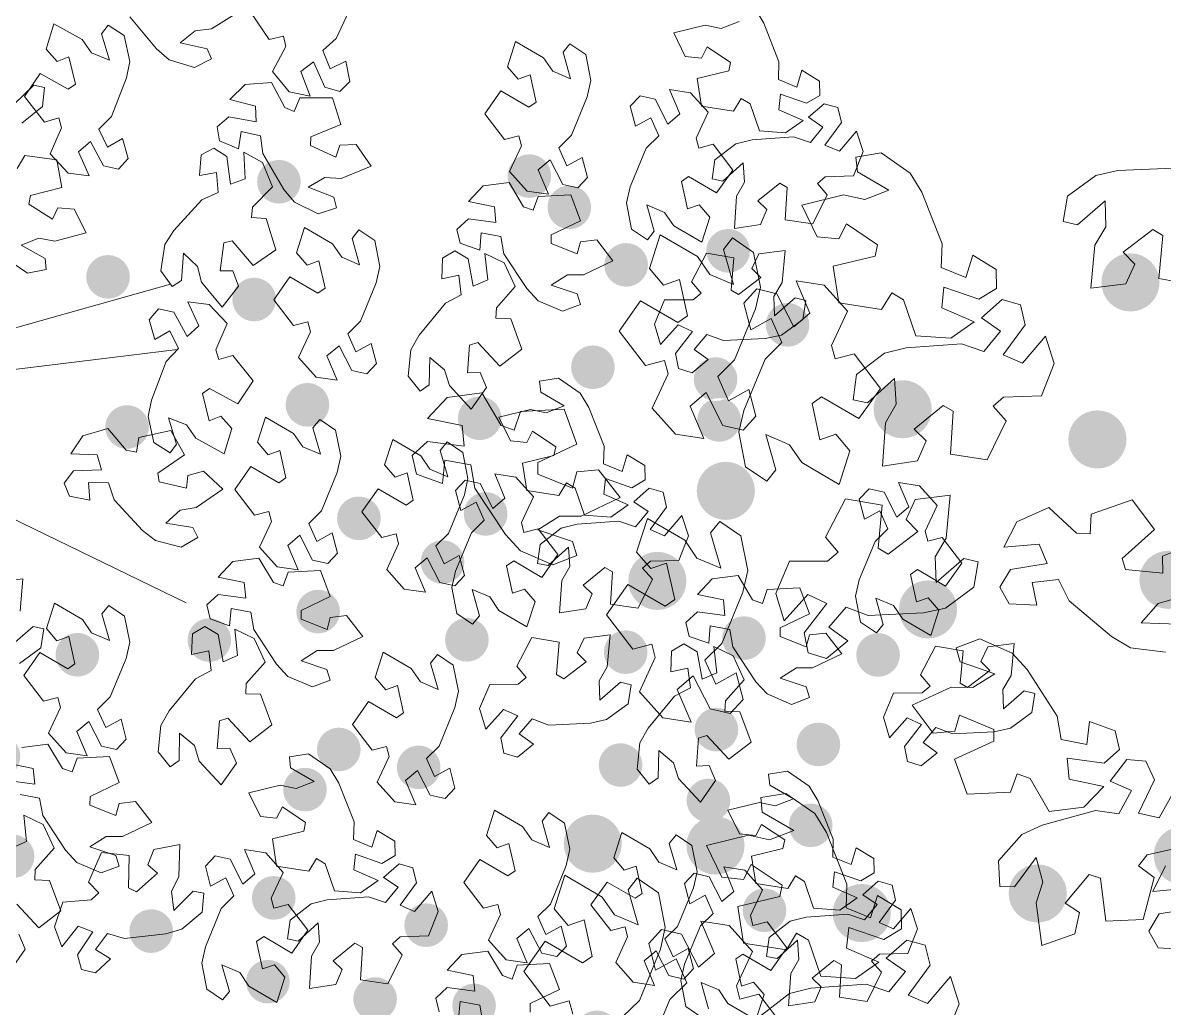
# Model space of a CAD drawing. Header units: millimetres. Extents: x 935 to 13922, y 3203 to 7816.
# Drawn here: x 4587.6 to 4680, y 7157.6 to 7237.3 of the extents above; entities that cross this region are included whole.
import ezdxf

# ---------------------------------------------------------------- set-up
doc = ezdxf.new("R2010")
doc.units = ezdxf.units.MM
doc.layers.add('ALBERI frutti - Fruit', color=7, linetype='Continuous', lineweight=5, true_color=0xfd8930)
doc.layers.add('Albero_tronco', color=7, linetype='Continuous', lineweight=5, true_color=0x846648)
doc.layers.add('ALBERO - TREE', color=96, linetype='Continuous', lineweight=5)

msp = doc.modelspace()

# ---------------------------------------------------------------- hatches: boundary and pattern name
at = {"layer": 'ALBERI frutti - Fruit', "lineweight": 30}
h = msp.add_hatch(color=256, dxfattribs=at)
h.dxf.hatch_style = 1
edge = h.paths.add_edge_path()
edge.add_arc((4583.159, 7190.261), 1.767, 0, 360)
edge = h.paths.add_edge_path()
edge.add_arc((4575.708, 7190.375), 1.767, 0, 360)
edge = h.paths.add_edge_path()
edge.add_arc((4585.655, 7177.942), 1.767, 0, 360)
edge = h.paths.add_edge_path()
edge.add_arc((4586.795, 7169.844), 1.767, 0, 360)
edge = h.paths.add_edge_path()
edge.add_arc((4610.458, 7175.246), 1.767, 0, 360)
edge = h.paths.add_edge_path()
edge.add_arc((4613.197, 7178.494), 1.767, 0, 360)
edge = h.paths.add_edge_path()
edge.add_arc((4598.016, 7163.794), 1.767, 0, 360)
edge = h.paths.add_edge_path()
edge.add_arc((4603.14, 7152.949), 1.767, 0, 360)
edge = h.paths.add_edge_path()
edge.add_arc((4607.458, 7159.7), 1.767, 0, 360)
edge = h.paths.add_edge_path()
edge.add_arc((4607.93, 7166.483), 1.767, 0, 360)
edge = h.paths.add_edge_path()
edge.add_arc((4643.108, 7174.371), 1.767, 0, 360)
edge = h.paths.add_edge_path()
edge.add_arc((4647.647, 7165.478), 1.767, 0, 360)
edge = h.paths.add_edge_path()
edge.add_arc((4651.384, 7172.356), 1.767, 0, 360)
edge = h.paths.add_edge_path()
edge.add_arc((4652.007, 7178.903), 1.767, 0, 360)
edge = h.paths.add_edge_path()
edge.add_arc((4643.756, 7180.103), 1.767, 0, 360)
edge = h.paths.add_edge_path()
edge.add_arc((4656.838, 7186.149), 1.767, 0, 360)
edge = h.paths.add_edge_path()
edge.add_arc((4645.988, 7187.513), 1.767, 0, 360)
edge = h.paths.add_edge_path()
edge.add_arc((4636.412, 7186.371), 1.767, 0, 360)
edge = h.paths.add_edge_path()
edge.add_arc((4621.59, 7193.669), 1.767, 0, 360)
edge = h.paths.add_edge_path()
edge.add_arc((4625.079, 7197.563), 1.767, 0, 360)
edge = h.paths.add_edge_path()
edge.add_arc((4643.977, 7205.17), 1.767, 0, 360)
edge = h.paths.add_edge_path()
edge.add_arc((4649.515, 7212.868), 1.767, 0, 360)
edge = h.paths.add_edge_path()
edge.add_arc((4643.687, 7208.474), 1.767, 0, 360)
edge = h.paths.add_edge_path()
edge.add_arc((4633.761, 7209.434), 1.767, 0, 360)
edge = h.paths.add_edge_path()
edge.add_arc((4628.615, 7224.909), 1.767, 0, 360)
edge = h.paths.add_edge_path()
edge.add_arc((4631.852, 7222.376), 1.767, 0, 360)
edge = h.paths.add_edge_path()
edge.add_arc((4636.45, 7217.721), 1.767, 0, 360)
edge = h.paths.add_edge_path()
edge.add_arc((4644.704, 7218.859), 1.767, 0, 360)
edge = h.paths.add_edge_path()
edge.add_arc((4606.344, 7214.916), 1.767, 0, 360)
edge = h.paths.add_edge_path()
edge.add_arc((4610.656, 7206.395), 1.767, 0, 360)
edge = h.paths.add_edge_path()
edge.add_arc((4614.822, 7197.204), 1.767, 0, 360)
edge = h.paths.add_edge_path()
edge.add_arc((4624.601, 7205.304), 1.767, 0, 360)
edge = h.paths.add_edge_path()
edge.add_arc((4602.72, 7187.351), 1.767, 0, 360)
edge = h.paths.add_edge_path()
edge.add_arc((4611.525, 7189.656), 1.767, 0, 360)
edge = h.paths.add_edge_path()
edge.add_arc((4619.659, 7177.047), 1.767, 0, 360)
edge = h.paths.add_edge_path()
edge.add_arc((4620.268, 7164.274), 1.767, 0, 360)
edge = h.paths.add_edge_path()
edge.add_arc((4624.143, 7157.779), 1.767, 0, 360)
edge = h.paths.add_edge_path()
edge.add_arc((4634.086, 7155.601), 1.767, 0, 360)
edge = h.paths.add_edge_path()
edge.add_arc((4624.716, 7148.303), 1.767, 0, 360)
edge = h.paths.add_edge_path()
edge.add_arc((4616.134, 7158.299), 1.767, 0, 360)
edge = h.paths.add_edge_path()
edge.add_arc((4614.811, 7150.649), 1.767, 0, 360)
edge = h.paths.add_edge_path()
edge.add_arc((4592.04, 7186.162), 1.767, 0, 360)
edge = h.paths.add_edge_path()
edge.add_arc((4623.563, 7187.372), 1.767, 0, 360)
edge = h.paths.add_edge_path()
edge.add_arc((4636, 7177.236), 1.767, 0, 360)
edge = h.paths.add_edge_path()
edge.add_arc((4583.786, 7211.794), 1.767, 0, 360)
edge = h.paths.add_edge_path()
edge.add_arc((4579.631, 7206.328), 1.767, 0, 360)
edge = h.paths.add_edge_path()
edge.add_arc((4596.061, 7204.595), 1.767, 0, 360)
edge = h.paths.add_edge_path()
edge.add_arc((4594.522, 7216.751), 1.767, 0, 360)
edge = h.paths.add_edge_path()
edge.add_arc((4608.35, 7224.451), 1.767, 0, 360)
edge = h.paths.add_edge_path()
edge.add_arc((4581.23, 7166.457), 1.767, 0, 360)
h = msp.add_hatch(color=256, dxfattribs=at)
h.dxf.hatch_style = 1
edge = h.paths.add_edge_path()
edge.add_arc((4643.68, 7170.721), 2.355, 0, 360)
edge = h.paths.add_edge_path()
edge.add_arc((4633.747, 7170.872), 2.355, 0, 360)
edge = h.paths.add_edge_path()
edge.add_arc((4647.007, 7154.298), 2.355, 0, 360)
edge = h.paths.add_edge_path()
edge.add_arc((4648.527, 7143.502), 2.355, 0, 360)
edge = h.paths.add_edge_path()
edge.add_arc((4680.073, 7150.704), 2.355, 0, 360)
edge = h.paths.add_edge_path()
edge.add_arc((4683.724, 7155.034), 2.355, 0, 360)
edge = h.paths.add_edge_path()
edge.add_arc((4663.486, 7135.437), 2.355, 0, 360)
edge = h.paths.add_edge_path()
edge.add_arc((4670.318, 7120.98), 2.355, 0, 360)
edge = h.paths.add_edge_path()
edge.add_arc((4676.073, 7129.979), 2.355, 0, 360)
edge = h.paths.add_edge_path()
edge.add_arc((4676.703, 7139.022), 2.355, 0, 360)
edge = h.paths.add_edge_path()
edge.add_arc((4723.599, 7149.538), 2.355, 0, 360)
edge = h.paths.add_edge_path()
edge.add_arc((4729.65, 7137.682), 2.355, 0, 360)
edge = h.paths.add_edge_path()
edge.add_arc((4734.632, 7146.851), 2.355, 0, 360)
edge = h.paths.add_edge_path()
edge.add_arc((4735.463, 7155.579), 2.355, 0, 360)
edge = h.paths.add_edge_path()
edge.add_arc((4724.463, 7157.179), 2.355, 0, 360)
edge = h.paths.add_edge_path()
edge.add_arc((4741.903, 7165.239), 2.355, 0, 360)
edge = h.paths.add_edge_path()
edge.add_arc((4727.438, 7167.058), 2.355, 0, 360)
edge = h.paths.add_edge_path()
edge.add_arc((4714.672, 7165.535), 2.355, 0, 360)
edge = h.paths.add_edge_path()
edge.add_arc((4694.913, 7175.264), 2.355, 0, 360)
edge = h.paths.add_edge_path()
edge.add_arc((4699.564, 7180.455), 2.355, 0, 360)
edge = h.paths.add_edge_path()
edge.add_arc((4724.757, 7190.596), 2.355, 0, 360)
edge = h.paths.add_edge_path()
edge.add_arc((4732.141, 7200.859), 2.355, 0, 360)
edge = h.paths.add_edge_path()
edge.add_arc((4724.371, 7195.001), 2.355, 0, 360)
edge = h.paths.add_edge_path()
edge.add_arc((4711.139, 7196.28), 2.355, 0, 360)
edge = h.paths.add_edge_path()
edge.add_arc((4704.279, 7216.91), 2.355, 0, 360)
edge = h.paths.add_edge_path()
edge.add_arc((4708.594, 7213.533), 2.355, 0, 360)
edge = h.paths.add_edge_path()
edge.add_arc((4714.723, 7207.328), 2.355, 0, 360)
edge = h.paths.add_edge_path()
edge.add_arc((4725.726, 7208.845), 2.355, 0, 360)
edge = h.paths.add_edge_path()
edge.add_arc((4674.589, 7203.589), 2.355, 0, 360)
edge = h.paths.add_edge_path()
edge.add_arc((4680.337, 7192.229), 2.355, 0, 360)
edge = h.paths.add_edge_path()
edge.add_arc((4685.89, 7179.977), 2.355, 0, 360)
edge = h.paths.add_edge_path()
edge.add_arc((4698.927, 7190.775), 2.355, 0, 360)
edge = h.paths.add_edge_path()
edge.add_arc((4669.757, 7166.841), 2.355, 0, 360)
edge = h.paths.add_edge_path()
edge.add_arc((4681.495, 7169.915), 2.355, 0, 360)
edge = h.paths.add_edge_path()
edge.add_arc((4692.339, 7153.105), 2.355, 0, 360)
edge = h.paths.add_edge_path()
edge.add_arc((4693.151, 7136.078), 2.355, 0, 360)
edge = h.paths.add_edge_path()
edge.add_arc((4698.317, 7127.419), 2.355, 0, 360)
edge = h.paths.add_edge_path()
edge.add_arc((4711.571, 7124.515), 2.355, 0, 360)
edge = h.paths.add_edge_path()
edge.add_arc((4699.081, 7114.786), 2.355, 0, 360)
edge = h.paths.add_edge_path()
edge.add_arc((4687.639, 7128.112), 2.355, 0, 360)
edge = h.paths.add_edge_path()
edge.add_arc((4685.876, 7117.914), 2.355, 0, 360)
edge = h.paths.add_edge_path()
edge.add_arc((4655.52, 7165.256), 2.355, 0, 360)
edge = h.paths.add_edge_path()
edge.add_arc((4697.543, 7166.869), 2.355, 0, 360)
edge = h.paths.add_edge_path()
edge.add_arc((4714.123, 7153.358), 2.355, 0, 360)
edge = h.paths.add_edge_path()
edge.add_arc((4644.516, 7199.427), 2.355, 0, 360)
edge = h.paths.add_edge_path()
edge.add_arc((4638.977, 7192.14), 2.355, 0, 360)
edge = h.paths.add_edge_path()
edge.add_arc((4660.88, 7189.829), 2.355, 0, 360)
edge = h.paths.add_edge_path()
edge.add_arc((4658.828, 7206.034), 2.355, 0, 360)
edge = h.paths.add_edge_path()
edge.add_arc((4677.262, 7216.3), 2.355, 0, 360)
edge = h.paths.add_edge_path()
edge.add_arc((4641.109, 7138.987), 2.355, 0, 360)

# ---------------------------------------------------------------- linework, layer by layer
at = {"layer": 'ALBERO - TREE', "lineweight": 9}
for points in [[(4614.409, 7239.084), (4612.978, 7236.04), (4611.904, 7235.083), (4612.486, 7233.588), (4613.756, 7234.214), (4614.1, 7232.574), (4613.275, 7231.761), (4612.074, 7232.105), (4612.074, 7232.105), (4611.148, 7234.156), (4610.135, 7233.384), (4610.872, 7231.368), (4609.173, 7231.715), (4607.834, 7233.362), (4608.899, 7235.402), (4608.727, 7236.22), (4607.558, 7235.968), (4607.558, 7235.968), (4606.065, 7238.14)], [(4605.116, 7238.195), (4602.886, 7236.818), (4601.578, 7236.675), (4600.365, 7235.69), (4602.533, 7235.221), (4602.886, 7234.408), (4601.511, 7233.691), (4599.456, 7234.315), (4598.434, 7235.195), (4596.29, 7237.788)], [(4646.882, 7238.442), (4647.58, 7237.287), (4648.814, 7234.157), (4648.773, 7232.719), (4650.26, 7232.117), (4650.676, 7233.471), (4652.105, 7232.596), (4652.131, 7231.438), (4651.057, 7230.8), (4651.057, 7230.8), (4648.929, 7231.534), (4648.796, 7230.266), (4650.768, 7229.42), (4649.35, 7228.422), (4647.233, 7228.578), (4646.48, 7230.751), (4645.766, 7231.188), (4645.148, 7230.165), (4645.148, 7230.165), (4642.544, 7230.568), (4642.205, 7232.796), (4644.753, 7233.416), (4644.897, 7234.106), (4643.011, 7235.363), (4642.552, 7234.452), (4641.236, 7234.585), (4640.297, 7236.51), (4642.844, 7237.126), (4644.132, 7236.857), (4645.591, 7237.417)], [(4586.914, 7230.726), (4588.521, 7232.254), (4589.392, 7232.088), (4589.21, 7230.548), (4587.539, 7229.201)], [(4587.179, 7225.529), (4587.776, 7226.566), (4587.776, 7226.566), (4590.389, 7226.216), (4590.773, 7223.996), (4588.239, 7223.323), (4588.109, 7222.63), (4590.021, 7221.412), (4590.461, 7222.333), (4591.78, 7222.227), (4592.758, 7220.323), (4590.224, 7219.653), (4588.931, 7219.896), (4587.484, 7219.306), (4589.422, 7218.228), (4589.524, 7217.347), (4587.999, 7217.061), (4586.215, 7218.255)], [(4682.519, 7216.085), (4679.563, 7216.625), (4679.886, 7220.105), (4679.078, 7220.586), (4676.676, 7218.753), (4677.626, 7217.779), (4676.887, 7216.178), (4674.054, 7215.829), (4674.381, 7219.307), (4675.279, 7220.813), (4675.205, 7222.895), (4672.965, 7220.965), (4671.816, 7221.243), (4672.159, 7223.283), (4674.473, 7224.967), (4676.23, 7225.348), (4680.711, 7225.546)], [(4680.109, 7186.377), (4677.267, 7186.716), (4675.72, 7187.632), (4672.299, 7190.534), (4671.442, 7192.249), (4669.316, 7192.02), (4669.679, 7190.168), (4667.449, 7190.295), (4666.689, 7191.64), (4667.55, 7193.066), (4667.55, 7193.066), (4670.513, 7193.544), (4669.871, 7195.117), (4667.021, 7194.869), (4668.058, 7196.935), (4670.643, 7198.085), (4672.897, 7196.005), (4674.011, 7195.941), (4674.093, 7197.533), (4674.093, 7197.533), (4677.407, 7198.699), (4679.208, 7196.294), (4676.604, 7193.962), (4676.869, 7193.06), (4679.877, 7192.77), (4679.843, 7194.13), (4681.474, 7194.802)], [(4585.514, 7192.037), (4587.638, 7192.306), (4587.402, 7189.696)], [(4681.184, 7190.804), (4679.5, 7190.31), (4678.139, 7188.733), (4681.093, 7188.625)], [(4586.793, 7187.002), (4588.468, 7188.455), (4589.331, 7188.25), (4589.08, 7186.719), (4587.348, 7185.45)], [(4587.543, 7178.653), (4589.648, 7178.931), (4590.828, 7176.957), (4591.615, 7176.675), (4592.012, 7177.803), (4592.012, 7177.803), (4594.644, 7177.938), (4595.429, 7175.825), (4593.062, 7174.7), (4593.061, 7173.995), (4595.163, 7173.148), (4595.427, 7174.134), (4596.743, 7174.272), (4598.054, 7172.579), (4595.686, 7171.456), (4594.37, 7171.458), (4593.056, 7170.613), (4595.159, 7169.908), (4595.42, 7169.06), (4593.974, 7168.5), (4592.001, 7169.346), (4591.082, 7170.334), (4589.237, 7173.147), (4588.984, 7174.563), (4587.406, 7174.85)], [(4586.357, 7175.977), (4588.59, 7175.692), (4588.462, 7176.96), (4586.359, 7177.387)], [(4681.596, 7170.655), (4678.606, 7169.972), (4677.923, 7169.09), (4679.19, 7168.122), (4679.19, 7168.122), (4678.277, 7164.729), (4675.275, 7164.605), (4674.824, 7168.071), (4673.931, 7168.362), (4671.99, 7166.046), (4673.132, 7165.305), (4672.763, 7163.58), (4670.077, 7162.616), (4669.63, 7166.08), (4670.174, 7167.748), (4669.644, 7169.762), (4667.884, 7167.387), (4666.702, 7167.405), (4666.587, 7169.47), (4668.474, 7171.622), (4670.104, 7172.38), (4674.432, 7173.56), (4676.331, 7173.297), (4677.345, 7175.179), (4675.612, 7175.927), (4676.979, 7177.695), (4678.517, 7177.561), (4679.206, 7176.045), (4679.206, 7176.045), (4677.925, 7173.331), (4679.585, 7172.971), (4680.993, 7175.461)], [(4586.749, 7170.54), (4587.921, 7171.04), (4587.7, 7173.175), (4589.262, 7172.422), (4590.156, 7170.496), (4588.623, 7168.781), (4588.589, 7167.945), (4589.784, 7167.902), (4589.784, 7167.902), (4590.698, 7165.431), (4588.916, 7164.051), (4587.135, 7165.976)], [(4642.562, 7156.813), (4641.284, 7157.694), (4640.874, 7159.801), (4641.173, 7161.116), (4642.46, 7164.225), (4643.489, 7165.231), (4642.838, 7166.697), (4641.598, 7166.012), (4641.177, 7167.634), (4641.963, 7168.485), (4643.179, 7168.198), (4643.179, 7168.198), (4644.2, 7166.192), (4645.176, 7167.011), (4644.345, 7168.99), (4646.059, 7168.723), (4647.473, 7167.14), (4646.505, 7165.053), (4646.715, 7164.243), (4647.871, 7164.55), (4647.871, 7164.55), (4649.464, 7162.451), (4648.159, 7160.613), (4645.896, 7161.937), (4645.313, 7161.541), (4645.796, 7159.326), (4646.76, 7159.663), (4647.614, 7158.652), (4646.952, 7156.616), (4644.692, 7157.942), (4643.953, 7159.031), (4642.514, 7159.641), (4643.115, 7157.507)], [(4681.919, 7167.256), (4679.069, 7167.008), (4680.106, 7169.074)], [(4632.132, 7157.064), (4631.849, 7158.142), (4630.309, 7157.728), (4630.309, 7157.728), (4628.176, 7160.52), (4629.907, 7162.976), (4632.929, 7161.221), (4633.705, 7161.751), (4633.051, 7164.702), (4631.768, 7164.248), (4630.625, 7165.592), (4631.498, 7168.309), (4634.517, 7166.552), (4635.507, 7165.104), (4637.427, 7164.297), (4636.617, 7167.14), (4637.351, 7168.066), (4639.059, 7166.899), (4639.615, 7164.092), (4639.222, 7162.336), (4637.521, 7158.186), (4636.154, 7156.841)], [(4681.727, 7162.307), (4679.497, 7162.435), (4678.737, 7163.78), (4679.598, 7165.205), (4679.598, 7165.205), (4682.561, 7165.683)], [(4638.267, 7154.11), (4639.983, 7158.254), (4641.354, 7159.595), (4640.486, 7161.549), (4638.834, 7160.637), (4638.273, 7162.799), (4639.321, 7163.934), (4640.941, 7163.55), (4640.941, 7163.55), (4642.303, 7160.876), (4643.604, 7161.968), (4642.496, 7164.606), (4644.78, 7164.25), (4646.666, 7162.14), (4645.376, 7159.358), (4645.655, 7158.278), (4647.196, 7158.687), (4647.196, 7158.687), (4649.32, 7155.889)], [(4587.301, 7163.549), (4587.824, 7162.334), (4586.599, 7160.578)], [(4647.397, 7156.999), (4649.662, 7158.748), (4651.409, 7159.178), (4655.882, 7159.503), (4657.696, 7158.879), (4659.053, 7160.532), (4657.496, 7161.599), (4659.177, 7163.071), (4660.661, 7162.643), (4661.045, 7161.023), (4661.045, 7161.023), (4659.266, 7158.606), (4660.826, 7157.933), (4662.686, 7160.107), (4663.393, 7157.905), (4662.353, 7155.274)], [(4621.31, 7157.246), (4621.049, 7158.375), (4621.971, 7159.218), (4621.971, 7159.218), (4624.204, 7158.934), (4624.076, 7160.201), (4621.973, 7160.628), (4623.157, 7161.894), (4625.262, 7162.173), (4626.442, 7160.198), (4627.229, 7159.916), (4627.626, 7161.044), (4627.626, 7161.044), (4630.258, 7161.18), (4631.043, 7159.067), (4628.676, 7157.941), (4628.675, 7157.236)], [(4624.85, 7156.388), (4624.598, 7157.805), (4623.02, 7158.091), (4622.888, 7156.681)]]:
    msp.add_lwpolyline(points, dxfattribs=at)
for points in [[(4595.83, 7236.276), (4596.284, 7234.178), (4596.012, 7232.857), (4594.79, 7229.722), (4593.783, 7228.695), (4594.464, 7227.243), (4595.689, 7227.953), (4596.144, 7226.34), (4595.375, 7225.473), (4594.154, 7225.735), (4594.154, 7225.735), (4593.091, 7227.72), (4592.132, 7226.88), (4593.004, 7224.919), (4591.286, 7225.151), (4589.839, 7226.704), (4590.763, 7228.81), (4590.537, 7229.615), (4589.387, 7229.285), (4589.387, 7229.285), (4587.751, 7231.351), (4589.017, 7233.215), (4591.307, 7231.938), (4591.882, 7232.346), (4591.353, 7234.55), (4590.397, 7234.194), (4589.522, 7235.187), (4590.141, 7237.236), (4592.428, 7235.957), (4593.19, 7234.884), (4594.641, 7234.304), (4593.996, 7236.426), (4594.535, 7237.13)], [(4633.18, 7234.744), (4633.597, 7232.638), (4633.302, 7231.322), (4632.026, 7228.209), (4631.001, 7227.2), (4631.657, 7225.736), (4632.894, 7226.425), (4633.321, 7224.804), (4632.537, 7223.95), (4631.321, 7224.234), (4631.321, 7224.234), (4630.292, 7226.236), (4629.319, 7225.413), (4630.157, 7223.438), (4628.443, 7223.699), (4627.023, 7225.277), (4627.984, 7227.367), (4627.771, 7228.176), (4626.616, 7227.865), (4626.616, 7227.865), (4625.016, 7229.959), (4626.315, 7231.801), (4628.582, 7230.485), (4629.164, 7230.883), (4628.673, 7233.096), (4627.711, 7232.756), (4626.853, 7233.764), (4627.508, 7235.802), (4629.773, 7234.484), (4630.515, 7233.398), (4631.956, 7232.792), (4631.348, 7234.925), (4631.899, 7235.62)], [(4611.534, 7221.848), (4609.606, 7222.793), (4608.737, 7223.825), (4607.036, 7226.728), (4606.855, 7228.155), (4605.293, 7228.52), (4605.09, 7227.119), (4603.543, 7227.762), (4603.339, 7228.903), (4604.302, 7229.698), (4604.302, 7229.698), (4606.518, 7229.302), (4606.454, 7230.575), (4604.374, 7231.107), (4605.621, 7232.312), (4607.737, 7232.484), (4608.817, 7230.453), (4609.589, 7230.131), (4610.042, 7231.238), (4610.042, 7231.238), (4612.677, 7231.241), (4613.355, 7229.092), (4610.934, 7228.087), (4610.898, 7227.383), (4612.955, 7226.431), (4613.268, 7227.403), (4614.589, 7227.474), (4615.814, 7225.717), (4613.392, 7224.715), (4612.078, 7224.783), (4610.723, 7224.005), (4612.788, 7223.195), (4613.007, 7222.336)], [(4636.894, 7220.623), (4636.484, 7222.73), (4636.783, 7224.046), (4638.07, 7227.155), (4639.099, 7228.16), (4638.448, 7229.626), (4637.208, 7228.942), (4636.787, 7230.564), (4637.574, 7231.415), (4638.789, 7231.127), (4638.789, 7231.127), (4639.811, 7229.121), (4640.787, 7229.941), (4639.956, 7231.919), (4641.669, 7231.652), (4643.083, 7230.07), (4642.115, 7227.983), (4642.325, 7227.173), (4643.481, 7227.48), (4643.481, 7227.48), (4645.074, 7225.38), (4643.769, 7223.542), (4641.507, 7224.866), (4640.923, 7224.471), (4641.406, 7222.256), (4642.37, 7222.593), (4643.224, 7221.582), (4642.562, 7219.546), (4640.302, 7220.871), (4639.563, 7221.96), (4638.124, 7222.571), (4638.725, 7220.436), (4638.172, 7219.743)], [(4643.632, 7226.213), (4645.331, 7227.525), (4646.641, 7227.848), (4649.997, 7228.092), (4651.357, 7227.624), (4652.375, 7228.863), (4651.207, 7229.664), (4652.468, 7230.768), (4653.582, 7230.447), (4653.87, 7229.232), (4653.87, 7229.232), (4652.535, 7227.419), (4653.705, 7226.914), (4655.101, 7228.544), (4655.631, 7226.893), (4654.851, 7224.919), (4652.551, 7224.848), (4651.922, 7224.297), (4652.714, 7223.402), (4652.714, 7223.402), (4651.552, 7221.036), (4649.325, 7221.378), (4649.493, 7223.994), (4648.877, 7224.338), (4647.115, 7222.913), (4647.848, 7222.203), (4647.328, 7220.986), (4645.211, 7220.664), (4645.382, 7223.279), (4646.024, 7224.428), (4645.924, 7225.987), (4644.286, 7224.493), (4643.418, 7224.677)], [(4598.801, 7217.238), (4599.128, 7219.36), (4599.854, 7220.497), (4602.117, 7222.987), (4603.425, 7223.585), (4603.308, 7225.185), (4601.911, 7224.96), (4602.063, 7226.629), (4603.091, 7227.164), (4604.137, 7226.482), (4604.137, 7226.482), (4604.42, 7224.249), (4605.616, 7224.69), (4605.503, 7226.833), (4607.025, 7226.002), (4607.821, 7224.034), (4606.204, 7222.398), (4606.127, 7221.565), (4607.319, 7221.462), (4607.319, 7221.462), (4608.108, 7218.948), (4606.258, 7217.66), (4604.577, 7219.671), (4603.894, 7219.496), (4603.6, 7217.248), (4604.62, 7217.239), (4605.082, 7215.999), (4603.77, 7214.307), (4602.092, 7216.319), (4601.765, 7217.594), (4600.618, 7218.655), (4600.461, 7216.443), (4599.706, 7215.978)], [(4657.09, 7226.777), (4659.435, 7225.136), (4660.366, 7223.597), (4662.011, 7219.424), (4661.956, 7217.508), (4663.938, 7216.705), (4664.493, 7218.509), (4666.398, 7217.344), (4666.433, 7215.799), (4665.001, 7214.949), (4665.001, 7214.949), (4662.163, 7215.927), (4661.986, 7214.237), (4664.616, 7213.11), (4662.725, 7211.779), (4659.904, 7211.987), (4658.899, 7214.884), (4657.948, 7215.466), (4657.124, 7214.102), (4657.124, 7214.102), (4653.652, 7214.64), (4653.201, 7217.61), (4656.597, 7218.436), (4656.789, 7219.356), (4654.275, 7221.032), (4653.663, 7219.817), (4651.908, 7219.995), (4650.657, 7222.561), (4654.052, 7223.383), (4655.769, 7223.023), (4657.714, 7223.77), (4655.161, 7225.26), (4655.049, 7226.438)], [(4631.296, 7213.963), (4629.323, 7214.81), (4628.404, 7215.797), (4626.559, 7218.61), (4626.306, 7220.027), (4624.728, 7220.313), (4624.596, 7218.903), (4623.018, 7219.468), (4622.757, 7220.597), (4623.679, 7221.44), (4623.679, 7221.44), (4625.912, 7221.156), (4625.784, 7222.423), (4623.681, 7222.85), (4624.866, 7224.116), (4626.97, 7224.395), (4628.15, 7222.42), (4628.938, 7222.138), (4629.335, 7223.266), (4629.335, 7223.266), (4631.967, 7223.402), (4632.752, 7221.289), (4630.384, 7220.163), (4630.383, 7219.458), (4632.485, 7218.612), (4632.749, 7219.597), (4634.065, 7219.735), (4635.376, 7218.042), (4633.008, 7216.92), (4631.693, 7216.921), (4630.378, 7216.076), (4632.481, 7215.371), (4632.743, 7214.524)], [(4616.099, 7219.688), (4616.516, 7217.582), (4616.221, 7216.265), (4614.945, 7213.152), (4613.92, 7212.143), (4614.576, 7210.68), (4615.813, 7211.368), (4616.24, 7209.748), (4615.456, 7208.894), (4614.24, 7209.177), (4614.24, 7209.177), (4613.212, 7211.18), (4612.238, 7210.357), (4613.076, 7208.381), (4611.362, 7208.642), (4609.942, 7210.22), (4610.903, 7212.31), (4610.69, 7213.119), (4609.536, 7212.809), (4609.536, 7212.809), (4607.935, 7214.903), (4609.234, 7216.745), (4611.501, 7215.429), (4612.083, 7215.827), (4611.592, 7218.04), (4610.63, 7217.7), (4609.772, 7218.707), (4610.427, 7220.746), (4612.692, 7219.428), (4613.435, 7218.342), (4614.875, 7217.736), (4614.267, 7219.869), (4614.818, 7220.564)], [(4646.764, 7218.734), (4647.32, 7215.927), (4646.928, 7214.172), (4645.226, 7210.022), (4643.859, 7208.676), (4644.734, 7206.725), (4646.383, 7207.643), (4646.952, 7205.482), (4645.908, 7204.344), (4644.286, 7204.722), (4644.286, 7204.722), (4642.915, 7207.392), (4641.618, 7206.295), (4642.735, 7203.661), (4640.449, 7204.009), (4638.557, 7206.112), (4639.837, 7208.899), (4639.554, 7209.978), (4638.015, 7209.563), (4638.015, 7209.563), (4635.881, 7212.355), (4637.612, 7214.811), (4640.635, 7213.056), (4641.41, 7213.587), (4640.756, 7216.537), (4639.473, 7216.083), (4638.33, 7217.427), (4639.203, 7220.144), (4642.222, 7218.387), (4643.212, 7216.939), (4645.133, 7216.132), (4644.322, 7218.975), (4645.057, 7219.902)], [(4618.811, 7208.719), (4619.031, 7210.854), (4619.7, 7212.026), (4621.834, 7214.627), (4623.111, 7215.29), (4622.914, 7216.882), (4621.529, 7216.587), (4621.597, 7218.262), (4622.597, 7218.848), (4623.676, 7218.219), (4623.676, 7218.219), (4624.071, 7216.003), (4625.243, 7216.504), (4625.023, 7218.638), (4626.585, 7217.885), (4627.478, 7215.96), (4625.946, 7214.244), (4625.911, 7213.408), (4627.106, 7213.366), (4627.106, 7213.366), (4628.02, 7210.894), (4626.238, 7209.515), (4624.458, 7211.439), (4623.784, 7211.23), (4623.603, 7208.97), (4624.623, 7209.012), (4625.147, 7207.797), (4623.921, 7206.041), (4622.144, 7207.966), (4621.753, 7209.223), (4620.554, 7210.225), (4620.509, 7208.008), (4619.778, 7207.506)], [(4650.748, 7213.31), (4649.017, 7212.041), (4647.699, 7211.75), (4644.338, 7211.589), (4642.99, 7212.091), (4641.942, 7210.877), (4643.089, 7210.048), (4641.801, 7208.975), (4640.696, 7209.324), (4640.438, 7210.546), (4640.438, 7210.546), (4641.817, 7212.325), (4640.66, 7212.859), (4639.225, 7211.264), (4638.736, 7212.927), (4639.565, 7214.881), (4641.865, 7214.896), (4642.508, 7215.43), (4641.738, 7216.345), (4641.738, 7216.345), (4642.958, 7218.681), (4645.176, 7218.284), (4644.943, 7215.673), (4645.55, 7215.314), (4647.348, 7216.695), (4646.632, 7217.424), (4647.182, 7218.627), (4649.306, 7218.896), (4649.071, 7216.287), (4648.401, 7215.154), (4648.462, 7213.592), (4650.137, 7215.046), (4651, 7214.841)], [(4646.12, 7201.382), (4645.574, 7204.191), (4645.972, 7205.945), (4647.688, 7210.089), (4649.059, 7211.43), (4648.191, 7213.384), (4646.539, 7212.472), (4645.978, 7214.634), (4647.026, 7215.769), (4648.646, 7215.385), (4648.646, 7215.385), (4650.008, 7212.711), (4651.309, 7213.803), (4650.201, 7216.441), (4652.486, 7216.085), (4654.371, 7213.975), (4653.081, 7211.193), (4653.36, 7210.114), (4654.901, 7210.522), (4654.901, 7210.522), (4657.025, 7207.724), (4655.285, 7205.274), (4652.269, 7207.039), (4651.491, 7206.511), (4652.135, 7203.559), (4653.42, 7204.007), (4654.559, 7202.66), (4653.676, 7199.946), (4650.663, 7201.713), (4649.678, 7203.165), (4647.76, 7203.979), (4648.561, 7201.133), (4647.823, 7200.209)], [(4598.236, 7203.35), (4597.766, 7205.445), (4598.028, 7206.768), (4599.227, 7209.912), (4600.227, 7210.946), (4599.534, 7212.393), (4598.315, 7211.674), (4597.848, 7213.284), (4598.61, 7214.157), (4599.833, 7213.904), (4599.833, 7213.904), (4600.911, 7211.927), (4601.863, 7212.774), (4600.977, 7214.728), (4602.697, 7214.509), (4604.156, 7212.967), (4603.247, 7210.854), (4603.48, 7210.05), (4604.626, 7210.39), (4604.626, 7210.39), (4606.278, 7208.336), (4605.025, 7206.462), (4602.726, 7207.722), (4602.154, 7207.31), (4602.7, 7205.109), (4603.653, 7205.473), (4604.536, 7204.487), (4603.932, 7202.433), (4601.635, 7203.694), (4600.865, 7204.762), (4599.41, 7205.332), (4600.071, 7203.215), (4599.537, 7202.506)], [(4655.102, 7208.834), (4657.367, 7210.583), (4659.114, 7211.013), (4663.587, 7211.339), (4665.401, 7210.715), (4666.758, 7212.367), (4665.201, 7213.435), (4666.882, 7214.906), (4668.366, 7214.478), (4668.75, 7212.858), (4668.75, 7212.858), (4666.971, 7210.441), (4668.531, 7209.768), (4670.392, 7211.942), (4671.098, 7209.741), (4670.058, 7207.109), (4666.993, 7207.014), (4666.153, 7206.28), (4667.21, 7205.086), (4667.21, 7205.086), (4665.661, 7201.933), (4662.691, 7202.389), (4662.916, 7205.876), (4662.095, 7206.334), (4659.746, 7204.435), (4660.723, 7203.488), (4660.029, 7201.866), (4657.208, 7201.437), (4657.436, 7204.923), (4658.291, 7206.454), (4658.158, 7208.533), (4655.974, 7206.541), (4654.817, 7206.786)], [(4630.979, 7208.558), (4632.738, 7207.327), (4633.437, 7206.173), (4634.671, 7203.043), (4634.63, 7201.605), (4636.116, 7201.003), (4636.532, 7202.356), (4637.962, 7201.482), (4637.988, 7200.323), (4636.914, 7199.686), (4636.914, 7199.686), (4634.785, 7200.419), (4634.653, 7199.152), (4636.625, 7198.306), (4635.207, 7197.308), (4633.09, 7197.464), (4632.336, 7199.637), (4631.623, 7200.074), (4631.005, 7199.05), (4631.005, 7199.05), (4628.4, 7199.454), (4628.062, 7201.682), (4630.61, 7202.302), (4630.754, 7202.992), (4628.868, 7204.249), (4628.409, 7203.337), (4627.092, 7203.471), (4626.154, 7205.396), (4628.701, 7206.012), (4629.989, 7205.742), (4631.447, 7206.302), (4629.532, 7207.421), (4629.449, 7208.304)], [(4630.528, 7193.446), (4627.898, 7194.575), (4626.673, 7195.892), (4624.213, 7199.642), (4623.876, 7201.53), (4621.772, 7201.912), (4621.596, 7200.033), (4619.493, 7200.786), (4619.145, 7202.29), (4620.373, 7203.414), (4620.373, 7203.414), (4623.351, 7203.035), (4623.18, 7204.725), (4620.376, 7205.294), (4621.956, 7206.982), (4624.76, 7207.353), (4626.334, 7204.721), (4627.384, 7204.345), (4627.913, 7205.848), (4627.913, 7205.848), (4631.422, 7206.029), (4632.468, 7203.213), (4629.312, 7201.712), (4629.31, 7200.772), (4632.113, 7199.643), (4632.465, 7200.958), (4634.22, 7201.141), (4635.967, 7198.884), (4632.811, 7197.388), (4631.056, 7197.39), (4629.304, 7196.263), (4632.108, 7195.324), (4632.456, 7194.194)], [(4612.938, 7204.337), (4613.355, 7202.232), (4613.061, 7200.915), (4611.784, 7197.802), (4610.759, 7196.793), (4611.416, 7195.329), (4612.653, 7196.018), (4613.079, 7194.397), (4612.296, 7193.543), (4611.08, 7193.827), (4611.08, 7193.827), (4610.051, 7195.829), (4609.078, 7195.007), (4609.916, 7193.031), (4608.201, 7193.292), (4606.782, 7194.87), (4607.742, 7196.96), (4607.53, 7197.769), (4606.375, 7197.458), (4606.375, 7197.458), (4604.775, 7199.552), (4606.073, 7201.395), (4608.34, 7200.078), (4608.922, 7200.476), (4608.432, 7202.689), (4607.469, 7202.349), (4606.612, 7203.357), (4607.267, 7205.395), (4609.531, 7204.077), (4610.274, 7202.991), (4611.714, 7202.386), (4611.106, 7204.518), (4611.657, 7205.213)], [(4600.449, 7194.88), (4598.366, 7195.4), (4597.301, 7196.228), (4595.029, 7198.71), (4594.553, 7200.067), (4592.95, 7200.097), (4593.045, 7198.685), (4591.397, 7198.99), (4590.959, 7200.062), (4591.734, 7201.042), (4591.734, 7201.042), (4593.984, 7201.119), (4593.654, 7202.35), (4591.51, 7202.434), (4592.477, 7203.873), (4594.509, 7204.485), (4595.991, 7202.725), (4596.813, 7202.572), (4597.024, 7203.749), (4597.024, 7203.749), (4599.601, 7204.305), (4600.714, 7202.345), (4598.557, 7200.855), (4598.668, 7200.159), (4600.879, 7199.659), (4600.982, 7200.675), (4602.259, 7201.021), (4603.824, 7199.559), (4601.666, 7198.073), (4600.367, 7197.864), (4599.205, 7196.819), (4601.394, 7196.46), (4601.787, 7195.665)], [(4623.234, 7202.525), (4623.651, 7200.419), (4623.356, 7199.103), (4622.08, 7195.99), (4621.055, 7194.98), (4621.711, 7193.517), (4622.948, 7194.205), (4623.375, 7192.585), (4622.591, 7191.731), (4621.375, 7192.014), (4621.375, 7192.014), (4620.347, 7194.017), (4619.373, 7193.194), (4620.211, 7191.218), (4618.497, 7191.48), (4617.077, 7193.057), (4618.038, 7195.147), (4617.825, 7195.956), (4616.671, 7195.646), (4616.671, 7195.646), (4615.07, 7197.74), (4616.369, 7199.582), (4618.636, 7198.266), (4619.218, 7198.664), (4618.727, 7200.877), (4617.765, 7200.537), (4616.907, 7201.544), (4617.562, 7203.583), (4619.827, 7202.265), (4620.57, 7201.179), (4622.01, 7200.573), (4621.402, 7202.706), (4621.953, 7203.401)], [(4622.751, 7189.509), (4622.341, 7191.616), (4622.64, 7192.932), (4623.927, 7196.04), (4624.956, 7197.046), (4624.304, 7198.512), (4623.065, 7197.827), (4622.644, 7199.45), (4623.43, 7200.301), (4624.646, 7200.013), (4624.646, 7200.013), (4625.667, 7198.007), (4626.643, 7198.826), (4625.812, 7200.805), (4627.526, 7200.538), (4628.94, 7198.955), (4627.972, 7196.868), (4628.182, 7196.059), (4629.338, 7196.365), (4629.338, 7196.365), (4630.931, 7194.266), (4629.626, 7192.428), (4627.363, 7193.752), (4626.78, 7193.356), (4627.263, 7191.142), (4628.227, 7191.478), (4629.081, 7190.468), (4628.419, 7188.431), (4626.159, 7189.757), (4625.42, 7190.846), (4623.981, 7191.457), (4624.582, 7189.322), (4624.028, 7188.629)], [(4655.427, 7188.808), (4655.017, 7190.915), (4655.316, 7192.231), (4656.603, 7195.339), (4657.632, 7196.345), (4656.981, 7197.811), (4655.741, 7197.127), (4655.32, 7198.749), (4656.107, 7199.6), (4657.322, 7199.312), (4657.322, 7199.312), (4658.344, 7197.306), (4659.32, 7198.125), (4658.489, 7200.104), (4660.202, 7199.837), (4661.616, 7198.254), (4660.649, 7196.168), (4660.858, 7195.358), (4662.014, 7195.664), (4662.014, 7195.664), (4663.607, 7193.565), (4662.302, 7191.727), (4660.04, 7193.051), (4659.456, 7192.655), (4659.939, 7190.441), (4660.903, 7190.777), (4661.757, 7189.767), (4661.095, 7187.73), (4658.835, 7189.056), (4658.096, 7190.145), (4656.658, 7190.756), (4657.258, 7188.621), (4656.705, 7187.928)], [(4629.488, 7195.099), (4631.188, 7196.411), (4632.498, 7196.734), (4635.853, 7196.977), (4637.214, 7196.509), (4638.232, 7197.749), (4637.064, 7198.55), (4638.325, 7199.654), (4639.438, 7199.333), (4639.726, 7198.117), (4639.726, 7198.117), (4638.392, 7196.304), (4639.562, 7195.8), (4640.957, 7197.43), (4641.487, 7195.779), (4640.707, 7193.805), (4638.408, 7193.734), (4637.778, 7193.183), (4638.571, 7192.288), (4638.571, 7192.288), (4637.409, 7189.922), (4635.181, 7190.264), (4635.35, 7192.88), (4634.734, 7193.224), (4632.972, 7191.799), (4633.705, 7191.088), (4633.185, 7189.872), (4631.068, 7189.55), (4631.239, 7192.165), (4631.88, 7193.314), (4631.781, 7194.873), (4630.142, 7193.378), (4629.275, 7193.562)], [(4664.589, 7191.633), (4662.281, 7189.94), (4660.524, 7189.553), (4656.044, 7189.339), (4654.247, 7190.008), (4652.849, 7188.39), (4654.379, 7187.284), (4652.662, 7185.854), (4651.189, 7186.319), (4650.845, 7187.948), (4650.845, 7187.948), (4652.684, 7190.32), (4651.141, 7191.031), (4649.227, 7188.905), (4648.575, 7191.123), (4649.68, 7193.728), (4652.747, 7193.747), (4653.604, 7194.46), (4652.577, 7195.679), (4652.577, 7195.679), (4654.204, 7198.793), (4657.162, 7198.264), (4656.851, 7194.783), (4657.66, 7194.305), (4660.056, 7196.146), (4659.102, 7197.117), (4659.836, 7198.721), (4662.667, 7199.08), (4662.353, 7195.601), (4661.46, 7194.091), (4661.541, 7192.009), (4663.774, 7193.947), (4664.924, 7193.673)], [(4645.73, 7195.785), (4646.287, 7192.978), (4645.894, 7191.223), (4644.192, 7187.073), (4642.826, 7185.727), (4643.701, 7183.776), (4645.35, 7184.694), (4645.918, 7182.533), (4644.874, 7181.395), (4643.252, 7181.773), (4643.252, 7181.773), (4641.881, 7184.443), (4640.584, 7183.346), (4641.701, 7180.712), (4639.416, 7181.06), (4637.523, 7183.163), (4638.803, 7185.95), (4638.52, 7187.029), (4636.981, 7186.614), (4636.981, 7186.614), (4634.847, 7189.406), (4636.578, 7191.862), (4639.601, 7190.107), (4640.377, 7190.638), (4639.722, 7193.588), (4638.439, 7193.134), (4637.296, 7194.478), (4638.169, 7197.195), (4641.188, 7195.438), (4642.179, 7193.99), (4644.099, 7193.183), (4643.288, 7196.026), (4644.023, 7196.953)], [(4611.055, 7183.556), (4609.082, 7184.403), (4608.163, 7185.39), (4606.317, 7188.204), (4606.065, 7189.62), (4604.487, 7189.906), (4604.355, 7188.497), (4602.777, 7189.061), (4602.516, 7190.19), (4603.438, 7191.033), (4603.438, 7191.033), (4605.671, 7190.749), (4605.543, 7192.017), (4603.439, 7192.443), (4604.624, 7193.709), (4606.728, 7193.988), (4607.909, 7192.013), (4608.696, 7191.731), (4609.093, 7192.859), (4609.093, 7192.859), (4611.725, 7192.995), (4612.51, 7190.882), (4610.142, 7189.757), (4610.141, 7189.052), (4612.244, 7188.205), (4612.508, 7189.191), (4613.824, 7189.328), (4615.135, 7187.635), (4612.767, 7186.513), (4611.451, 7186.514), (4610.137, 7185.669), (4612.24, 7184.964), (4612.501, 7184.117)], [(4649.829, 7182.148), (4647.857, 7182.994), (4646.937, 7183.982), (4645.092, 7186.795), (4644.839, 7188.211), (4643.261, 7188.498), (4643.129, 7187.088), (4641.552, 7187.653), (4641.29, 7188.782), (4642.212, 7189.625), (4642.212, 7189.625), (4644.445, 7189.34), (4644.317, 7190.608), (4642.214, 7191.035), (4643.399, 7192.301), (4645.503, 7192.579), (4646.683, 7190.605), (4647.471, 7190.323), (4647.868, 7191.451), (4647.868, 7191.451), (4650.5, 7191.586), (4651.285, 7189.474), (4648.917, 7188.348), (4648.916, 7187.643), (4651.019, 7186.796), (4651.283, 7187.782), (4652.599, 7187.92), (4653.909, 7186.227), (4651.542, 7185.104), (4650.226, 7185.106), (4648.912, 7184.261), (4651.014, 7183.556), (4651.276, 7182.708)], [(4595.857, 7189.281), (4596.275, 7187.175), (4595.98, 7185.859), (4594.704, 7182.746), (4593.679, 7181.736), (4594.335, 7180.273), (4595.572, 7180.961), (4595.998, 7179.341), (4595.215, 7178.487), (4593.999, 7178.77), (4593.999, 7178.77), (4592.97, 7180.773), (4591.997, 7179.95), (4592.835, 7177.974), (4591.121, 7178.236), (4589.701, 7179.813), (4590.661, 7181.903), (4590.449, 7182.713), (4589.294, 7182.402), (4589.294, 7182.402), (4587.694, 7184.496), (4588.992, 7186.338), (4591.26, 7185.022), (4591.841, 7185.42), (4591.351, 7187.633), (4590.388, 7187.293), (4589.531, 7188.3), (4590.186, 7190.339), (4592.45, 7189.021), (4593.193, 7187.935), (4594.634, 7187.329), (4594.026, 7189.462), (4594.577, 7190.157)], [(4598.57, 7178.312), (4598.79, 7180.448), (4599.458, 7181.62), (4601.593, 7184.22), (4602.869, 7184.884), (4602.672, 7186.475), (4601.287, 7186.181), (4601.356, 7187.855), (4602.356, 7188.441), (4603.435, 7187.813), (4603.435, 7187.813), (4603.83, 7185.596), (4605.002, 7186.097), (4604.781, 7188.231), (4606.343, 7187.478), (4607.237, 7185.553), (4605.704, 7183.837), (4605.67, 7183.001), (4606.865, 7182.959), (4606.865, 7182.959), (4607.779, 7180.487), (4605.996, 7179.108), (4604.216, 7181.032), (4603.543, 7180.823), (4603.362, 7178.563), (4604.381, 7178.605), (4604.905, 7177.39), (4603.68, 7175.634), (4601.903, 7177.56), (4601.512, 7178.816), (4600.313, 7179.818), (4600.267, 7177.601), (4599.536, 7177.099)], [(4636.605, 7182.196), (4634.873, 7180.926), (4633.556, 7180.636), (4630.195, 7180.475), (4628.847, 7180.977), (4627.798, 7179.763), (4628.946, 7178.933), (4627.658, 7177.861), (4626.553, 7178.21), (4626.295, 7179.432), (4626.295, 7179.432), (4627.674, 7181.211), (4626.517, 7181.744), (4625.081, 7180.149), (4624.593, 7181.813), (4625.421, 7183.767), (4627.721, 7183.781), (4628.365, 7184.316), (4627.595, 7185.231), (4627.595, 7185.231), (4628.814, 7187.567), (4631.033, 7187.17), (4630.8, 7184.559), (4631.407, 7184.2), (4633.204, 7185.581), (4632.489, 7186.309), (4633.039, 7187.513), (4635.163, 7187.782), (4634.927, 7185.172), (4634.258, 7184.04), (4634.318, 7182.478), (4635.993, 7183.932), (4636.856, 7183.726)], [(4637.344, 7176.904), (4637.564, 7179.039), (4638.233, 7180.211), (4640.368, 7182.812), (4641.644, 7183.475), (4641.447, 7185.067), (4640.062, 7184.772), (4640.131, 7186.447), (4641.13, 7187.033), (4642.21, 7186.404), (4642.21, 7186.404), (4642.604, 7184.188), (4643.776, 7184.688), (4643.556, 7186.823), (4645.118, 7186.07), (4646.011, 7184.144), (4644.479, 7182.429), (4644.444, 7181.593), (4645.639, 7181.551), (4645.639, 7181.551), (4646.554, 7179.079), (4644.771, 7177.699), (4642.991, 7179.624), (4642.317, 7179.414), (4642.136, 7177.155), (4643.156, 7177.197), (4643.68, 7175.982), (4642.455, 7174.226), (4640.677, 7176.151), (4640.286, 7177.408), (4639.088, 7178.41), (4639.042, 7176.193), (4638.311, 7175.69)], [(4669.281, 7181.495), (4667.55, 7180.225), (4666.232, 7179.935), (4662.872, 7179.774), (4661.523, 7180.276), (4660.475, 7179.062), (4661.622, 7178.232), (4660.334, 7177.16), (4659.229, 7177.509), (4658.971, 7178.731), (4658.971, 7178.731), (4660.351, 7180.51), (4659.193, 7181.044), (4657.758, 7179.448), (4657.269, 7181.112), (4658.098, 7183.066), (4660.398, 7183.08), (4661.041, 7183.615), (4660.271, 7184.53), (4660.271, 7184.53), (4661.491, 7186.866), (4663.71, 7186.469), (4663.476, 7183.858), (4664.083, 7183.499), (4665.881, 7184.88), (4665.165, 7185.608), (4665.715, 7186.812), (4667.84, 7187.081), (4667.604, 7184.471), (4666.934, 7183.339), (4666.995, 7181.777), (4668.67, 7183.231), (4669.533, 7183.026)], [(4665.085, 7187.459), (4667.702, 7186.3), (4668.912, 7184.97), (4671.329, 7181.191), (4671.644, 7179.3), (4673.743, 7178.894), (4673.94, 7180.771), (4676.035, 7179.994), (4676.366, 7178.485), (4675.124, 7177.375), (4675.124, 7177.375), (4672.152, 7177.789), (4672.303, 7176.097), (4675.1, 7175.496), (4673.501, 7173.826), (4670.692, 7173.487), (4669.149, 7176.137), (4668.103, 7176.526), (4667.557, 7175.028), (4667.557, 7175.028), (4664.047, 7174.887), (4663.032, 7177.716), (4666.206, 7179.18), (4666.218, 7180.12), (4663.428, 7181.281), (4663.061, 7179.97), (4661.305, 7179.807), (4659.583, 7182.084), (4662.757, 7183.544), (4664.511, 7183.522), (4666.276, 7184.629), (4663.484, 7185.6), (4663.148, 7186.734)], [(4622.458, 7185.31), (4622.876, 7183.205), (4622.581, 7181.888), (4621.305, 7178.775), (4620.28, 7177.766), (4620.936, 7176.302), (4622.173, 7176.991), (4622.599, 7175.37), (4621.816, 7174.516), (4620.6, 7174.8), (4620.6, 7174.8), (4619.571, 7176.802), (4618.598, 7175.979), (4619.436, 7174.004), (4617.722, 7174.265), (4616.302, 7175.843), (4617.262, 7177.933), (4617.05, 7178.742), (4615.895, 7178.431), (4615.895, 7178.431), (4614.295, 7180.525), (4615.593, 7182.367), (4617.861, 7181.051), (4618.442, 7181.449), (4617.952, 7183.662), (4616.989, 7183.322), (4616.132, 7184.33), (4616.787, 7186.368), (4619.051, 7185.05), (4619.794, 7183.964), (4621.235, 7183.358), (4620.627, 7185.491), (4621.178, 7186.186)], [(4610.738, 7178.151), (4612.497, 7176.92), (4613.196, 7175.766), (4614.429, 7172.636), (4614.388, 7171.198), (4615.875, 7170.596), (4616.291, 7171.949), (4617.721, 7171.075), (4617.746, 7169.917), (4616.672, 7169.279), (4616.672, 7169.279), (4614.544, 7170.012), (4614.411, 7168.745), (4616.383, 7167.899), (4614.965, 7166.901), (4612.849, 7167.057), (4612.095, 7169.23), (4611.382, 7169.667), (4610.763, 7168.643), (4610.763, 7168.643), (4608.159, 7169.047), (4607.821, 7171.275), (4610.368, 7171.895), (4610.513, 7172.585), (4608.627, 7173.842), (4608.167, 7172.931), (4606.851, 7173.064), (4605.912, 7174.989), (4608.459, 7175.605), (4609.747, 7175.335), (4611.206, 7175.895), (4609.291, 7177.014), (4609.207, 7177.897)], [(4649.512, 7176.743), (4651.271, 7175.512), (4651.97, 7174.358), (4653.204, 7171.228), (4653.163, 7169.79), (4654.649, 7169.188), (4655.066, 7170.541), (4656.495, 7169.667), (4656.521, 7168.508), (4655.447, 7167.871), (4655.447, 7167.871), (4653.318, 7168.604), (4653.186, 7167.337), (4655.158, 7166.491), (4653.74, 7165.493), (4651.623, 7165.648), (4650.87, 7167.822), (4650.156, 7168.259), (4649.538, 7167.235), (4649.538, 7167.235), (4646.933, 7167.638), (4646.595, 7169.867), (4649.143, 7170.486), (4649.287, 7171.176), (4647.401, 7172.434), (4646.942, 7171.522), (4645.625, 7171.656), (4644.687, 7173.58), (4647.234, 7174.197), (4648.522, 7173.927), (4649.981, 7174.487), (4648.065, 7175.605), (4647.982, 7176.488)], [(4649.385, 7174.942), (4651.729, 7173.301), (4652.661, 7171.762), (4654.305, 7167.589), (4654.251, 7165.672), (4656.233, 7164.87), (4656.787, 7166.674), (4658.693, 7165.508), (4658.728, 7163.964), (4657.296, 7163.114), (4657.296, 7163.114), (4654.458, 7164.092), (4654.281, 7162.402), (4656.91, 7161.275), (4655.02, 7159.944), (4652.198, 7160.152), (4651.194, 7163.049), (4650.243, 7163.631), (4649.418, 7162.267), (4649.418, 7162.267), (4645.946, 7162.804), (4645.496, 7165.775), (4648.892, 7166.601), (4649.084, 7167.521), (4646.57, 7169.197), (4645.958, 7167.982), (4644.203, 7168.16), (4642.952, 7170.726), (4646.347, 7171.547), (4648.064, 7171.188), (4650.009, 7171.934), (4647.455, 7173.425), (4647.344, 7174.602)], [(4631.471, 7172.522), (4631.889, 7170.416), (4631.594, 7169.1), (4630.318, 7165.987), (4629.293, 7164.977), (4629.949, 7163.514), (4631.186, 7164.203), (4631.612, 7162.582), (4630.829, 7161.728), (4629.613, 7162.012), (4629.613, 7162.012), (4628.584, 7164.014), (4627.611, 7163.191), (4628.449, 7161.216), (4626.735, 7161.477), (4625.315, 7163.055), (4626.275, 7165.145), (4626.063, 7165.954), (4624.908, 7165.643), (4624.908, 7165.643), (4623.308, 7167.737), (4624.606, 7169.579), (4626.874, 7168.263), (4627.455, 7168.661), (4626.965, 7170.874), (4626.002, 7170.534), (4625.145, 7171.542), (4625.8, 7173.58), (4628.064, 7172.262), (4628.807, 7171.176), (4630.248, 7170.57), (4629.64, 7172.703), (4630.191, 7173.398)], [(4641.767, 7170.71), (4642.184, 7168.604), (4641.89, 7167.287), (4640.613, 7164.174), (4639.588, 7163.165), (4640.244, 7161.701), (4641.481, 7162.39), (4641.908, 7160.769), (4641.125, 7159.916), (4639.908, 7160.199), (4639.908, 7160.199), (4638.88, 7162.202), (4637.907, 7161.379), (4638.744, 7159.403), (4637.03, 7159.664), (4635.61, 7161.242), (4636.571, 7163.332), (4636.358, 7164.141), (4635.204, 7163.831), (4635.204, 7163.831), (4633.603, 7165.925), (4634.902, 7167.767), (4637.169, 7166.451), (4637.751, 7166.849), (4637.26, 7169.062), (4636.298, 7168.722), (4635.44, 7169.729), (4636.095, 7171.768), (4638.36, 7170.45), (4639.103, 7169.363), (4640.543, 7168.758), (4639.935, 7170.891), (4640.486, 7171.586)], [(4602.135, 7165.332), (4600.493, 7163.949), (4599.199, 7163.57), (4595.856, 7163.183), (4594.477, 7163.592), (4593.513, 7162.31), (4594.714, 7161.56), (4593.502, 7160.403), (4592.376, 7160.676), (4592.036, 7161.878), (4592.036, 7161.878), (4593.292, 7163.746), (4592.101, 7164.201), (4590.776, 7162.512), (4590.176, 7164.139), (4590.871, 7166.145), (4593.165, 7166.314), (4593.771, 7166.891), (4592.941, 7167.752), (4592.941, 7167.752), (4594, 7170.165), (4596.241, 7169.919), (4596.184, 7167.298), (4596.814, 7166.981), (4598.514, 7168.48), (4597.751, 7169.158), (4598.219, 7170.396), (4600.32, 7170.808), (4600.261, 7168.189), (4599.669, 7167.013), (4599.835, 7165.459), (4601.408, 7167.023), (4602.283, 7166.876)], [(4602.509, 7159.102), (4602.099, 7161.209), (4602.398, 7162.525), (4603.686, 7165.633), (4604.714, 7166.639), (4604.063, 7168.105), (4602.823, 7167.421), (4602.403, 7169.043), (4603.189, 7169.894), (4604.404, 7169.606), (4604.404, 7169.606), (4605.426, 7167.6), (4606.402, 7168.419), (4605.571, 7170.398), (4607.284, 7170.131), (4608.698, 7168.548), (4607.731, 7166.462), (4607.94, 7165.652), (4609.096, 7165.958), (4609.096, 7165.958), (4610.689, 7163.859), (4609.385, 7162.021), (4607.122, 7163.345), (4606.539, 7162.949), (4607.022, 7160.735), (4607.985, 7161.071), (4608.839, 7160.061), (4608.177, 7158.024), (4605.917, 7159.35), (4605.178, 7160.439), (4603.74, 7161.05), (4604.341, 7158.915), (4603.787, 7158.222)], [(4609.247, 7164.692), (4610.946, 7166.004), (4612.256, 7166.327), (4615.612, 7166.571), (4616.972, 7166.103), (4617.99, 7167.342), (4616.822, 7168.143), (4618.083, 7169.247), (4619.197, 7168.926), (4619.485, 7167.71), (4619.485, 7167.71), (4618.15, 7165.898), (4619.32, 7165.393), (4620.716, 7167.023), (4621.246, 7165.372), (4620.466, 7163.398), (4618.167, 7163.327), (4617.537, 7162.776), (4618.329, 7161.881), (4618.329, 7161.881), (4617.168, 7159.515), (4614.94, 7159.857), (4615.108, 7162.473), (4614.493, 7162.817), (4612.73, 7161.392), (4613.463, 7160.682), (4612.943, 7159.465), (4610.826, 7159.143), (4610.997, 7161.758), (4611.639, 7162.907), (4611.539, 7164.466), (4609.901, 7162.972), (4609.033, 7163.155)], [(4648.021, 7163.284), (4649.721, 7164.595), (4651.031, 7164.918), (4654.386, 7165.162), (4655.747, 7164.694), (4656.765, 7165.934), (4655.597, 7166.735), (4656.858, 7167.838), (4657.971, 7167.517), (4658.259, 7166.302), (4658.259, 7166.302), (4656.925, 7164.489), (4658.095, 7163.984), (4659.49, 7165.615), (4660.02, 7163.964), (4659.24, 7161.99), (4656.941, 7161.918), (4656.311, 7161.368), (4657.104, 7160.472), (4657.104, 7160.472), (4655.942, 7158.107), (4653.714, 7158.449), (4653.883, 7161.065), (4653.267, 7161.409), (4651.505, 7159.983), (4652.238, 7159.273), (4651.718, 7158.056), (4649.601, 7157.735), (4649.772, 7160.349), (4650.414, 7161.498), (4650.314, 7163.058), (4648.676, 7161.563), (4647.808, 7161.747)]]:
    msp.add_lwpolyline(points, close=True, dxfattribs=at)
at = {"layer": 'Albero_tronco', "lineweight": 9}
msp.add_line((4574.17, 7203.322), (4600.836, 7190.362), dxfattribs=at)
for points in [[(4545.468, 7200.605), (4570.831, 7209.235), (4574.793, 7211.027), (4580.39, 7210.753), (4599.572, 7216.164)], [(4600.154, 7210.872), (4578.976, 7208.29), (4574.17, 7203.322), (4569.658, 7205.619), (4562.474, 7201.95), (4557.118, 7201.07), (4546.478, 7197.988)]]:
    msp.add_lwpolyline(points, dxfattribs=at)

doc.saveas('drawing.dxf')
